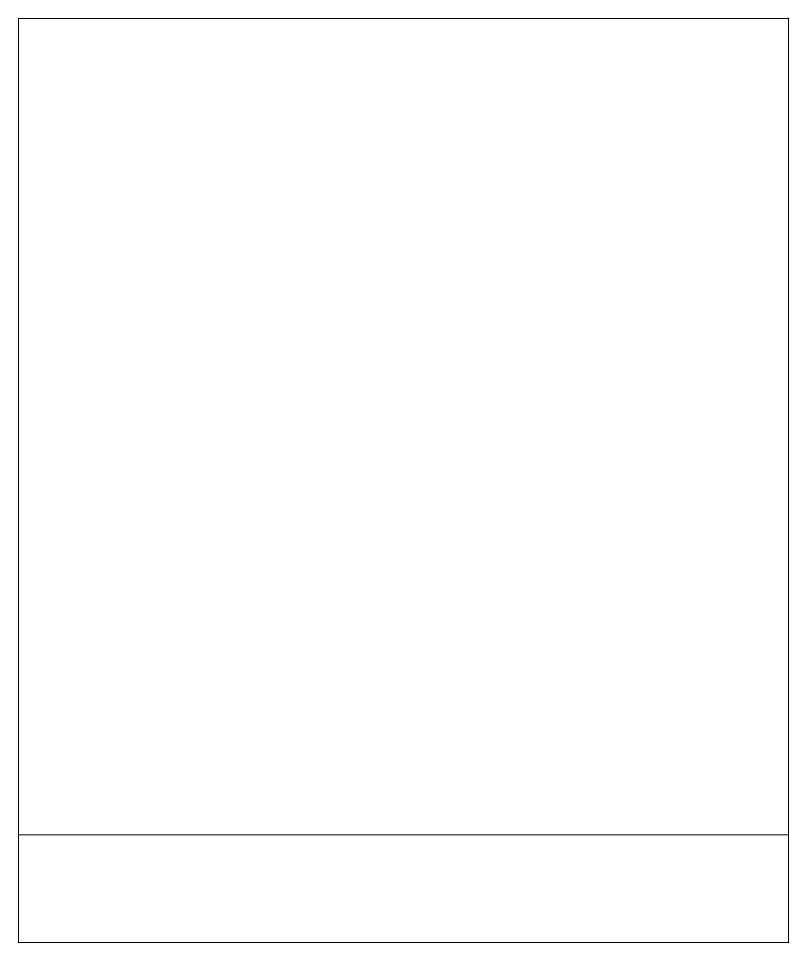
# Model space of a CAD drawing. Header units: millimetres. Extents: x 0 to 500, y -600 to 0.
import ezdxf

# ---------------------------------------------------------------- set-up
doc = ezdxf.new("R2010")
doc.units = ezdxf.units.MM
doc.header["$MEASUREMENT"] = 0

# ---------------------------------------------------------------- blocks, each defined once
blk = doc.blocks.new('HÖGSKÅP_ENKELLUCKA_500x600V_M_G')
at = {"color": 8, "lineweight": 13}
blk.add_line((470, -600, 1200), (470, -600, 1090), dxfattribs=at)
for p in [(500, 0), (0, -600), (500, -600)]:
    blk.add_point(p, dxfattribs=at)
for points in [[(500, 0, 150), (0, 0, 150), (0, 0, 2100), (500, 0, 2100)], [(0, 0, 2100), (0, 0, 150), (0, -600, 150), (0, -600, 2100)], [(500, 0), (0, 0), (0, 0, 150), (500, 0, 150)], [(0, 0, 150), (0, 0), (0, -530), (0, -530, 150)], [(0, -530), (0, 0), (500, 0), (500, -530)], [(0, -600, 150), (0, 0, 150), (500, 0, 150), (500, -600, 150)], [(0, -600, 2100), (500, -600, 2100), (500, 0, 2100), (0, 0, 2100)], [(500, -600, 150), (500, 0, 150), (500, 0, 2100), (500, -600, 2100)], [(500, -530), (500, 0), (500, 0, 150), (500, -530, 150)], [(0, -530), (500, -530), (500, -530, 150), (0, -530, 150)], [(0, -600, 2100), (0, -600, 150), (500, -600, 150), (500, -600, 2100)]]:
    blk.add_3dface(points, dxfattribs=at)

msp = doc.modelspace()

# ---------------------------------------------------------------- block references
msp.add_blockref('HÖGSKÅP_ENKELLUCKA_500x600V_M_G', (0, 0))

doc.saveas('drawing.dxf')
